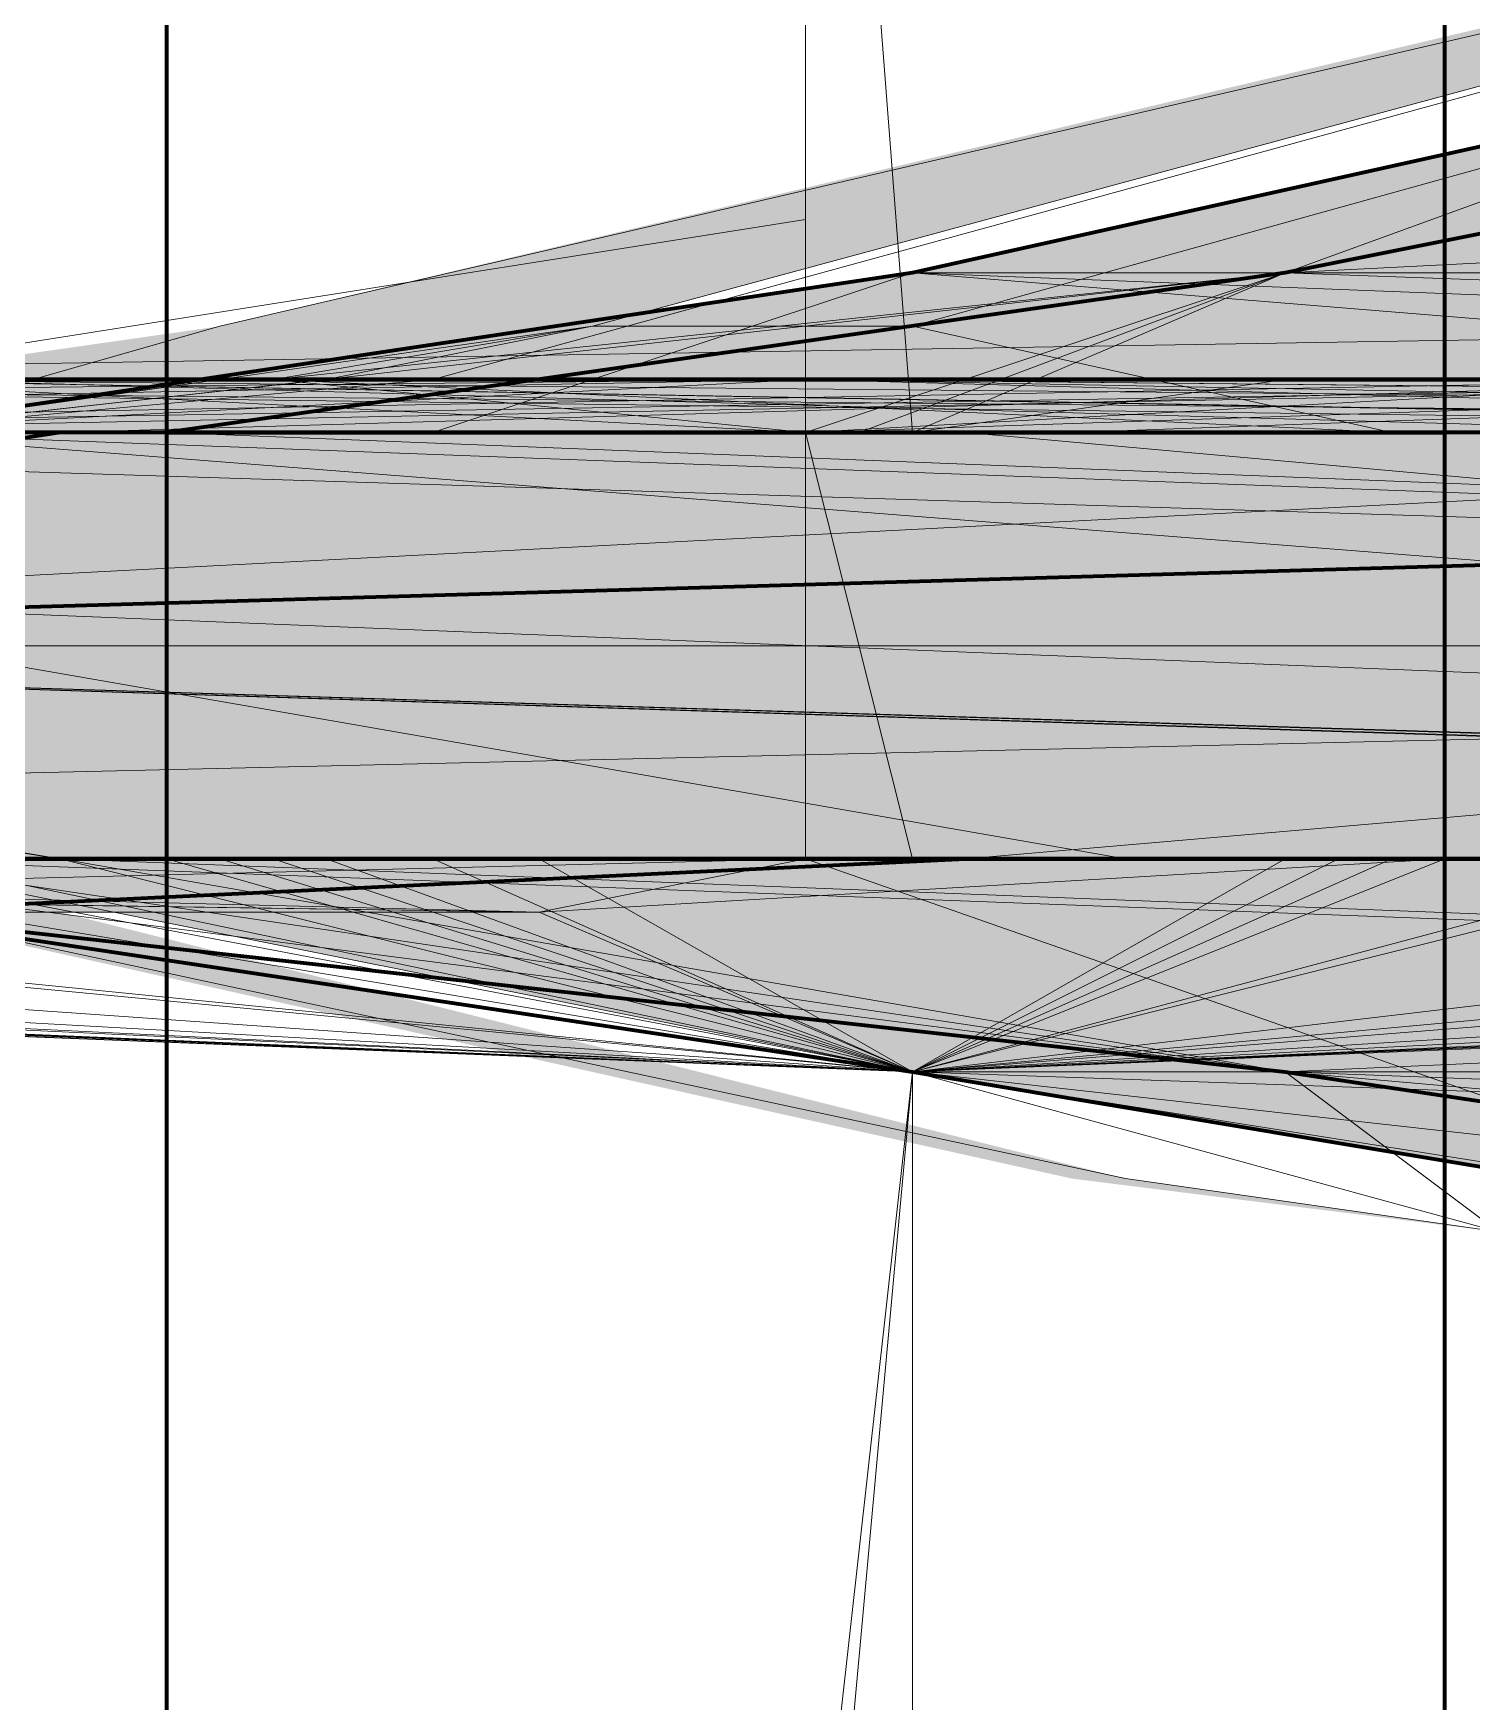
# Model space of a CAD drawing. Extents: x 0 to 1153, y 0 to 816.
# Drawn here: x 638.6142 to 638.8999, y 393.9877 to 394.3191 of the extents above; entities that cross this region are included whole.
import ezdxf

# ---------------------------------------------------------------- set-up
doc = ezdxf.new("R2010")
doc.units = 0
doc.header["$MEASUREMENT"] = 0
doc.layers.add('Hatch', color=7, linetype='Continuous')

msp = doc.modelspace()

# ---------------------------------------------------------------- hatches: boundary and pattern name
at = {"layer": 'Hatch', "linetype": 'Continuous', "lineweight": 0}
h = msp.add_hatch(color=3, dxfattribs=at)
h.paths.add_polyline_path([(638.72529, 394.26089), (639.23333, 394.39848)], flags=0)
h.paths.add_polyline_path([(639.23333, 394.39848), (638.72529, 394.26089), (638.65125, 394.26089)], flags=0)
for points in [[(639.699, 394.31381), (638.97929, 394.31381), (638.78883, 394.27148), (639.699, 394.27148)], [(639.70958, 394.31381), (639.07454, 394.31381), (638.86292, 394.27148), (639.70958, 394.27148)], [(639.699, 394.27148), (638.78883, 394.27148), (638.57717, 394.23977), (639.699, 394.23977)], [(639.70958, 394.27148), (638.86292, 394.27148), (638.6195, 394.23977), (639.70958, 394.23977)], [(638.86292, 394.27148), (638.78883, 394.27148), (638.72529, 394.26089), (638.78883, 394.26089)], [(638.72529, 394.26089), (638.65125, 394.26089), (638.57717, 394.25031), (638.65125, 394.25031)], [(638.78883, 394.26089), (638.72529, 394.26089), (638.67237, 394.25031), (638.69358, 394.25031)], [(638.96875, 394.25031), (638.56658, 394.25031), (638.39725, 394.23977), (639.14867, 394.23977)], [(638.95817, 394.25031), (638.76762, 394.25031), (638.76762, 394.23977), (639.14867, 394.23977)], [(639.78362, 394.23977), (638.34433, 394.23977), (636.92617, 394.1551), (638.83117, 394.1551)], [(639.78362, 394.23977), (637.71992, 394.23977), (638.40779, 394.1551), (639.81537, 394.1551)], [(639.70958, 394.23977), (638.6195, 394.23977), (638.34433, 394.19744), (639.70958, 394.19744)], [(639.699, 394.23977), (638.57717, 394.23977), (638.34433, 394.19744), (639.699, 394.19744)], [(639.70958, 394.19744), (638.34433, 394.19744), (638.6195, 394.1551), (639.70958, 394.1551)], [(639.699, 394.19744), (638.34433, 394.19744), (638.57717, 394.1551), (639.699, 394.1551)], [(638.72529, 394.1551), (638.00567, 394.1551), (638.01621, 394.14452), (638.71471, 394.14452)], [(638.93696, 394.1551), (638.29142, 394.1551), (638.32312, 394.14452), (638.71471, 394.14452)], [(638.53483, 394.1551), (638.82058, 394.09156), (638.90525, 394.08098), (638.83117, 394.09156)], [(638.53483, 394.1551), (638.57717, 394.1551), (638.83117, 394.09156)], [(639.699, 394.1551), (638.57717, 394.1551), (638.78883, 394.11277), (639.699, 394.11277)], [(639.70958, 394.1551), (638.6195, 394.1551), (638.86292, 394.11277), (639.70958, 394.11277)], [(639.699, 394.11277), (638.78883, 394.11277), (638.97929, 394.08098), (639.699, 394.08098)], [(639.70958, 394.11277), (638.86292, 394.11277), (639.07454, 394.08098), (639.70958, 394.08098)]]:
    msp.add_hatch(color=3, dxfattribs=at).paths.add_polyline_path(points, flags=0)
h = msp.add_hatch(color=3, dxfattribs=at)
h.paths.add_polyline_path([(639.07454, 394.31381), (638.97929, 394.31381), (638.86292, 394.27148)], flags=0)
h.paths.add_polyline_path([(638.97929, 394.31381), (638.86292, 394.27148), (638.78883, 394.27148)], flags=0)
h.paths.add_polyline_path([(638.86292, 394.27148), (638.78883, 394.27148)], flags=0)
h.paths.add_polyline_path([(638.78883, 394.27148), (638.86292, 394.27148)], flags=0)
h = msp.add_hatch(color=3, dxfattribs=at)
h.paths.add_polyline_path([(639.23333, 394.25031), (638.29142, 394.25031), (639.40267, 394.23977)], flags=0)
h.paths.add_polyline_path([(638.29142, 394.25031), (639.40267, 394.23977), (638.13267, 394.23977)], flags=0)
h.paths.add_polyline_path([(639.40267, 394.23977), (638.13267, 394.23977)], flags=0)
h.paths.add_polyline_path([(638.13267, 394.23977), (639.40267, 394.23977)], flags=0)
h = msp.add_hatch(color=3, dxfattribs=at)
h.paths.add_polyline_path([(638.76762, 394.25031), (638.56658, 394.25031), (638.76762, 394.23977)], flags=0)
h.paths.add_polyline_path([(638.56658, 394.25031), (638.76762, 394.23977), (638.36546, 394.23977)], flags=0)
h.paths.add_polyline_path([(638.76762, 394.23977), (638.18554, 394.23977)], flags=0)
h = msp.add_hatch(color=3, dxfattribs=at)
h.paths.add_polyline_path([(638.65125, 394.25031), (638.57717, 394.25031), (638.57717, 394.23977)], flags=0)
h.paths.add_polyline_path([(638.57717, 394.25031), (638.57717, 394.23977), (638.52425, 394.23977)], flags=0)
h.paths.add_polyline_path([(638.57717, 394.23977), (638.52425, 394.23977), (638.35492, 394.19744)], flags=0)
h = msp.add_hatch(color=3, dxfattribs=at)
h.paths.add_polyline_path([(638.69358, 394.25031), (638.67237, 394.25031), (638.6195, 394.23977)], flags=0)
h.paths.add_polyline_path([(638.67237, 394.25031), (638.6195, 394.23977)], flags=0)
h = msp.add_hatch(color=3, dxfattribs=at)
h.paths.add_polyline_path([(638.79942, 394.23977), (639.81537, 394.23977)], flags=0)
h.paths.add_polyline_path([(639.81537, 394.23977), (639.74133, 394.1551), (638.79942, 394.23977)], is_closed=False, flags=0)
h = msp.add_hatch(color=3, dxfattribs=at)
h.paths.add_polyline_path([(638.6195, 394.1551), (638.58771, 394.1551), (638.86292, 394.11277)], flags=0)
h.paths.add_polyline_path([(638.58771, 394.1551), (638.86292, 394.11277), (638.78883, 394.11277)], flags=0)
h.paths.add_polyline_path([(638.86292, 394.11277), (638.78883, 394.11277)], flags=0)
h.paths.add_polyline_path([(638.78883, 394.11277), (638.86292, 394.11277)], flags=0)
h = msp.add_hatch(color=3, dxfattribs=at)
h.paths.add_polyline_path([(638.86292, 394.11277), (638.78883, 394.11277), (639.07454, 394.08098)], flags=0)
h.paths.add_polyline_path([(638.78883, 394.11277), (639.07454, 394.08098), (638.97929, 394.08098)], flags=0)
h.paths.add_polyline_path([(639.07454, 394.08098), (638.97929, 394.08098)], flags=0)

# ---------------------------------------------------------------- linework, layer by layer
at = {"layer": 'Hatch', "color": 3, "linetype": 'Continuous', "lineweight": 0}
for points in [[(638.76762, 394.51489), (638.76762, 394.23977), (637.7305, 394.23977), (638.76762, 394.23977), (637.7305, 394.23977), (638.78883, 394.23977), (637.7305, 394.23977), (639.80483, 394.23977), (638.7465, 394.23977), (637.7305, 394.23977), (638.7465, 394.23977), (637.7305, 394.23977), (638.76762, 394.23977), (639.80483, 394.23977), (638.82058, 394.23977), (639.80483, 394.23977), (638.84175, 394.23977), (638.7465, 394.23977), (637.7305, 394.23977), (638.71471, 394.23977), (637.7305, 394.23977), (638.71471, 394.23977), (637.7305, 394.23977), (638.69358, 394.23977), (637.71992, 394.23977), (638.67237, 394.23977), (637.71992, 394.23977), (638.67237, 394.23977), (637.71992, 394.23977), (638.67237, 394.23977), (637.71992, 394.23977), (638.66183, 394.23977), (637.71992, 394.23977), (638.66183, 394.23977), (637.71992, 394.23977), (638.66183, 394.23977), (637.71992, 394.23977), (638.65125, 394.23977), (637.71992, 394.23977), (638.65125, 394.23977), (637.71992, 394.23977), (638.64067, 394.23977), (637.71992, 394.23977), (638.64067, 394.23977), (637.71992, 394.23977), (638.64067, 394.23977), (637.71992, 394.23977), (638.64067, 394.23977), (637.71992, 394.23977), (638.64067, 394.23977), (637.71992, 394.23977), (638.64067, 394.23977), (637.71992, 394.23977), (638.65125, 394.23977), (637.71992, 394.23977), (638.65125, 394.23977), (637.71992, 394.23977), (638.66183, 394.23977), (637.71992, 394.23977), (638.67237, 394.23977), (637.7305, 394.23977), (638.69358, 394.23977), (637.71992, 394.23977), (638.69358, 394.23977), (637.7305, 394.23977), (638.71471, 394.23977), (637.7305, 394.23977), (638.71471, 394.23977), (637.7305, 394.23977), (638.78883, 394.23977), (639.81537, 394.23977), (638.84175, 394.23977), (639.81537, 394.23977), (638.85229, 394.23977), (639.81537, 394.23977), (638.85229, 394.23977), (639.81537, 394.23977), (638.86292, 394.23977), (639.81537, 394.23977), (638.86292, 394.23977), (639.81537, 394.23977), (638.8735, 394.23977), (639.81537, 394.23977), (638.88408, 394.23977), (639.81537, 394.23977), (638.88408, 394.23977), (639.81537, 394.23977), (638.89462, 394.23977), (639.81537, 394.23977), (638.88408, 394.23977), (639.81537, 394.23977), (638.89462, 394.23977), (639.81537, 394.23977), (638.89462, 394.23977), (639.81537, 394.23977), (638.89462, 394.23977), (639.81537, 394.23977), (638.89462, 394.23977), (639.81537, 394.23977), (638.89462, 394.23977), (639.81537, 394.23977), (638.88408, 394.23977), (639.81537, 394.23977), (638.88408, 394.23977), (639.81537, 394.23977), (638.8735, 394.23977), (639.81537, 394.23977), (638.8735, 394.23977), (639.81537, 394.23977), (638.8735, 394.23977), (639.81537, 394.23977), (638.86292, 394.23977), (639.81537, 394.23977), (638.86292, 394.23977), (639.81537, 394.23977), (638.85229, 394.23977), (639.81537, 394.23977), (638.85229, 394.23977), (639.81537, 394.23977), (638.85229, 394.23977), (639.81537, 394.23977), (638.84175, 394.23977), (639.81537, 394.23977), (638.84175, 394.23977), (639.81537, 394.23977), (638.82058, 394.23977), (639.80483, 394.23977), (638.82058, 394.23977), (639.80483, 394.23977), (638.78883, 394.23977), (639.80483, 394.23977), (638.78883, 394.23977), (639.80483, 394.23977), (638.7465, 394.23977), (637.7305, 394.23977), (638.76762, 394.23977), (639.80483, 394.23977), (638.76762, 394.23977), (639.80483, 394.23977), (638.76762, 394.23977), (637.7305, 394.23977), (639.80483, 394.23977), (637.7305, 394.23977), (639.80483, 394.23977), (637.76225, 394.23977), (639.79425, 394.23977)], [(637.7305, 394.51489), (638.76762, 394.51489), (639.64604, 394.47256), (639.59317, 394.47256), (639.54025, 394.47256), (639.59317, 394.47256), (639.54025, 394.47256), (639.59317, 394.47256), (639.64604, 394.47256), (639.59317, 394.47256), (639.64604, 394.47256), (639.59317, 394.47256), (639.54025, 394.47256), (639.699, 394.51489), (639.64604, 394.47256), (639.59317, 394.47256), (639.26508, 394.35614), (639.07454, 394.31381), (638.86292, 394.27148), (638.57717, 394.23977)], [(637.82575, 394.23977), (639.6355, 394.23977), (637.93154, 394.23977), (639.50846, 394.23977), (638.06917, 394.23977), (639.34975, 394.23977), (638.18554, 394.23977), (638.76762, 394.23977), (639.70958, 394.23977), (637.82575, 394.23977), (639.70958, 394.23977), (637.79396, 394.23977), (639.70958, 394.23977), (637.79396, 394.23977), (639.73071, 394.23977), (637.76225, 394.23977), (639.77304, 394.23977), (637.76225, 394.23977), (639.77304, 394.23977), (637.7305, 394.23977), (639.79425, 394.23977), (637.7305, 394.23977), (639.79425, 394.23977), (637.7305, 394.23977), (639.79425, 394.23977), (637.7305, 394.23977), (639.73071, 394.23977), (637.82575, 394.23977), (639.6355, 394.23977), (637.93154, 394.23977), (639.47675, 394.23977), (638.06917, 394.23977), (639.34975, 394.23977), (638.21733, 394.23977), (638.76762, 394.25031), (638.56658, 394.25031), (638.76762, 394.2821), (638.76762, 394.51489)], [(637.9845, 394.1551), (639.55079, 394.1551), (639.699, 394.11277), (639.70958, 393.99631), (639.46612, 393.95398), (639.70958, 393.87994), (639.70958, 394.51489), (639.64604, 394.47256), (639.70958, 394.39848), (639.42379, 394.39848), (639.699, 394.31381), (638.97929, 394.31381), (638.78883, 394.26089), (638.72529, 394.26089), (639.23333, 394.39848), (638.69358, 394.25031), (638.57717, 394.23977)], [(638.97929, 394.31381), (638.86292, 394.27148), (638.78883, 394.26089), (638.72529, 394.26089), (638.66183, 394.25031), (639.05342, 394.25031), (638.47133, 394.25031), (639.23333, 394.25031), (638.29142, 394.25031), (639.40267, 394.23977), (638.13267, 394.23977), (639.54025, 394.23977), (637.9845, 394.23977), (639.699, 394.23977), (638.57717, 394.23977), (638.65125, 394.25031), (638.72529, 394.26089), (639.23333, 394.39848), (639.54025, 394.47256), (639.64604, 394.47256), (639.699, 394.51489)], [(639.47675, 394.51489), (638.76762, 394.51489), (638.76762, 394.23977), (638.36546, 394.23977), (638.76762, 394.23977), (638.56658, 394.23977), (638.76762, 394.23977), (638.36546, 394.23977), (638.76762, 394.23977), (638.18554, 394.23977), (638.76762, 394.23977), (638.18554, 394.23977), (638.78883, 394.23977), (638.86292, 394.25031), (639.05342, 394.25031), (638.47133, 394.25031)], [(638.76762, 394.51489), (638.78883, 394.23977), (638.84175, 394.23977), (638.76762, 394.23977), (638.86292, 394.23977), (638.76762, 394.23977), (638.86292, 394.23977), (638.77825, 394.23977), (638.88408, 394.23977), (638.77825, 394.23977), (638.88408, 394.23977), (638.77825, 394.23977), (638.88408, 394.23977), (638.77825, 394.23977), (638.89462, 394.23977), (638.77825, 394.23977), (638.89462, 394.23977), (638.77825, 394.23977), (638.89462, 394.23977), (638.77825, 394.23977), (638.89462, 394.23977), (638.77825, 394.23977), (638.89462, 394.23977), (638.78883, 394.23977), (638.88408, 394.23977), (638.78883, 394.23977), (638.88408, 394.23977), (638.78883, 394.23977), (638.88408, 394.23977), (638.78883, 394.23977), (638.8735, 394.23977), (638.78883, 394.23977), (638.8735, 394.23977), (638.78883, 394.23977), (638.8735, 394.23977), (638.78883, 394.23977), (638.86292, 394.23977), (638.78883, 394.23977), (638.86292, 394.23977), (638.78883, 394.23977), (638.84175, 394.23977), (638.78883, 394.23977), (638.84175, 394.23977), (638.78883, 394.23977), (638.84175, 394.23977), (638.76762, 394.23977), (638.76762, 394.51489), (638.76762, 394.23977), (638.66183, 394.25031), (638.47133, 394.25031), (639.05342, 394.25031)], [(638.76762, 394.51489), (638.76762, 394.25031), (638.56658, 394.23977), (638.96875, 394.23977), (638.56658, 394.23977), (638.95817, 394.23977), (638.58771, 394.23977), (638.95817, 394.23977), (638.56658, 394.23977), (638.95817, 394.23977), (638.58771, 394.25031)], [(638.76762, 394.51489), (638.76762, 394.23977), (638.76762, 394.51489)], [(639.77304, 394.23977), (638.76762, 394.23977), (639.77304, 394.23977), (638.76762, 394.23977), (639.81537, 394.23977), (638.76762, 394.23977), (639.81537, 394.23977), (638.76762, 394.23977), (639.81537, 394.23977), (638.76762, 394.23977), (639.81537, 394.23977), (638.76762, 394.23977), (639.81537, 394.23977), (638.76762, 394.23977), (639.77304, 394.23977), (638.76762, 394.23977), (639.77304, 394.23977), (638.76762, 394.23977), (639.70958, 394.23977), (638.76762, 394.23977), (639.70958, 394.23977), (638.76762, 394.23977), (639.60371, 394.23977), (638.76762, 394.23977), (639.60371, 394.23977), (638.76762, 394.23977), (639.60371, 394.23977), (638.76762, 394.23977), (639.47675, 394.23977), (638.76762, 394.23977), (639.47675, 394.23977), (638.76762, 394.23977), (639.47675, 394.23977), (638.76762, 394.23977), (639.318, 394.23977), (638.76762, 394.23977), (639.318, 394.23977), (638.76762, 394.23977), (639.318, 394.23977), (638.76762, 394.25031), (638.95817, 394.25031), (638.76762, 394.25031), (638.95817, 394.25031), (638.76762, 394.25031), (638.95817, 394.25031), (638.76762, 394.23977), (638.76762, 394.51489)], [(638.76762, 394.51489), (638.76762, 394.25031), (638.76762, 394.51489), (638.76762, 394.25031), (638.76762, 394.51489)], [(639.24387, 394.39848), (638.65125, 394.26089), (638.57717, 394.23977), (638.78883, 394.27148), (638.69358, 394.23977), (638.7465, 394.23977), (638.69358, 394.23977), (638.7465, 394.23977), (638.69358, 394.23977), (638.7465, 394.23977), (638.67237, 394.23977), (638.7465, 394.23977), (638.67237, 394.23977), (638.7465, 394.23977), (638.66183, 394.23977), (638.7465, 394.23977), (638.66183, 394.23977), (638.7465, 394.23977), (638.66183, 394.23977), (638.7465, 394.23977), (638.65125, 394.23977), (638.7465, 394.23977), (638.65125, 394.23977), (638.7465, 394.23977), (638.64067, 394.23977), (638.7465, 394.23977), (638.64067, 394.23977), (638.7465, 394.23977), (638.64067, 394.23977), (638.7465, 394.23977), (638.64067, 394.23977), (638.75704, 394.23977), (638.64067, 394.23977), (638.75704, 394.23977), (638.64067, 394.23977), (638.75704, 394.23977), (638.65125, 394.23977), (638.75704, 394.23977), (638.64067, 394.23977), (638.75704, 394.23977), (638.66183, 394.23977), (638.75704, 394.23977), (638.65125, 394.23977), (638.75704, 394.23977), (638.67237, 394.23977), (638.76762, 394.23977), (638.69358, 394.23977), (638.76762, 394.23977), (638.69358, 394.23977), (638.76762, 394.23977), (638.71471, 394.23977), (638.76762, 394.23977), (638.71471, 394.23977), (638.76762, 394.23977), (638.71471, 394.23977), (638.76762, 394.23977), (638.86292, 394.27148), (638.78883, 394.27148), (638.86292, 394.27148), (638.78883, 394.27148), (638.86292, 394.27148), (638.66183, 394.25031), (638.86292, 394.25031), (638.66183, 394.25031), (638.76762, 394.23977), (638.82058, 394.23977), (638.76762, 394.23977), (638.82058, 394.23977), (638.76762, 394.23977), (638.82058, 394.23977), (638.76762, 394.23977), (638.84175, 394.23977), (638.76762, 394.23977), (638.84175, 394.23977), (638.76762, 394.23977), (638.86292, 394.23977), (638.76762, 394.23977), (638.86292, 394.23977), (638.76762, 394.23977), (638.86292, 394.23977), (638.76762, 394.23977), (638.8735, 394.23977), (638.76762, 394.23977), (638.8735, 394.23977), (638.76762, 394.23977), (638.88408, 394.23977), (638.76762, 394.23977), (638.88408, 394.23977), (638.76762, 394.23977), (638.88408, 394.23977), (638.76762, 394.23977), (638.89462, 394.23977), (638.76762, 394.23977), (638.89462, 394.23977), (638.76762, 394.23977), (638.89462, 394.23977), (638.76762, 394.23977), (638.89462, 394.23977), (638.76762, 394.23977), (638.89462, 394.23977), (638.76762, 394.23977), (638.89462, 394.23977), (638.76762, 394.23977), (638.88408, 394.23977), (638.76762, 394.23977), (638.88408, 394.23977), (638.76762, 394.23977), (638.8735, 394.23977), (638.76762, 394.23977), (638.86292, 394.23977), (638.76762, 394.23977), (638.86292, 394.23977), (638.76762, 394.23977), (638.84175, 394.23977), (638.76762, 394.23977), (638.82058, 394.23977), (638.76762, 394.23977), (638.82058, 394.23977), (638.76762, 394.23977), (638.76762, 394.1551), (638.57717, 394.1551), (638.76762, 394.1551), (638.97929, 394.08098)], [(639.60371, 394.23977), (638.78883, 394.27148), (638.97929, 394.31381), (639.15921, 394.35614), (639.318, 394.39848)], [(639.80483, 394.23977), (637.71992, 394.23977), (639.79425, 394.23977), (638.95817, 394.23977), (638.77825, 394.23977), (638.86292, 394.27148), (639.699, 394.31381), (639.15921, 394.35614), (639.07454, 394.31381), (638.97929, 394.31381), (639.65667, 394.23977), (637.86808, 394.23977), (639.78362, 394.23977), (637.71992, 394.23977), (639.79425, 394.23977), (637.7305, 394.23977), (639.79425, 394.23977), (637.7305, 394.23977), (639.80483, 394.23977), (637.78342, 394.23977), (639.79425, 394.23977)], [(639.318, 394.23977), (638.78883, 394.23977), (638.86292, 394.27148), (639.699, 394.31381), (639.15921, 394.35614), (639.699, 394.35614), (639.15921, 394.35614), (639.07454, 394.31381), (639.74133, 394.23977), (637.78342, 394.23977), (639.79425, 394.23977)], [(639.54025, 394.23977), (638.02683, 394.23977), (638.76762, 394.23977), (638.02683, 394.23977), (638.76762, 394.23977), (638.02683, 394.23977), (638.78883, 394.23977), (638.86292, 394.27148), (639.07454, 394.31381), (639.26508, 394.35614)], [(638.97929, 394.31381), (638.86292, 394.27148), (638.78883, 394.27148), (639.699, 394.27148), (638.78883, 394.27148), (639.699, 394.19744), (638.36546, 394.19744), (638.6195, 394.1551), (639.70958, 394.11277), (638.6195, 394.1551), (639.70958, 394.11277), (638.86292, 394.11277), (638.78883, 394.11277), (638.76762, 393.87994), (638.78883, 394.11277), (638.71471, 394.1551), (638.78883, 394.11277), (638.71471, 394.1551), (638.78883, 394.11277), (638.69358, 394.1551), (638.78883, 394.11277), (638.69358, 394.1551), (638.78883, 394.11277), (638.69358, 394.1551), (638.78883, 394.11277), (638.67237, 394.1551), (638.78883, 394.11277), (638.67237, 394.1551), (638.78883, 394.11277), (638.66183, 394.1551), (638.78883, 394.11277), (638.66183, 394.1551), (638.78883, 394.11277), (638.66183, 394.1551), (638.78883, 394.11277), (638.65125, 394.1551), (638.78883, 394.11277), (638.65125, 394.1551), (638.78883, 394.11277), (638.64067, 394.1551), (638.78883, 394.11277), (638.64067, 394.1551), (638.78883, 394.11277), (638.64067, 394.1551), (638.78883, 394.11277), (638.64067, 394.1551), (638.78883, 394.11277), (638.64067, 394.1551), (638.78883, 394.11277), (638.65125, 394.1551), (638.78883, 394.11277), (638.64067, 394.1551), (638.78883, 394.11277), (638.64067, 394.1551), (638.78883, 394.11277), (638.66183, 394.1551), (638.78883, 394.11277), (638.65125, 394.1551), (638.78883, 394.11277), (638.67237, 394.1551), (638.78883, 394.11277), (638.69358, 394.1551), (638.78883, 394.11277), (638.69358, 394.1551), (638.78883, 394.11277), (638.71471, 394.1551), (638.78883, 394.11277), (638.71471, 394.1551), (638.78883, 394.11277), (638.78883, 393.87994)], [(639.47675, 394.23977), (638.76762, 394.23977), (639.60371, 394.23977), (638.76762, 394.23977), (639.70958, 394.27148), (639.07454, 394.31381), (639.70958, 394.31381)], [(639.70958, 394.27148), (637.78342, 394.23977), (639.79425, 394.23977), (639.14867, 394.23977), (638.95817, 394.23977), (638.76762, 394.23977), (639.14867, 394.23977), (638.76762, 394.23977), (639.14867, 394.23977), (639.318, 394.23977), (638.76762, 394.23977), (639.318, 394.23977)], [(639.05342, 394.1551), (638.47133, 394.1551), (639.23333, 394.1551), (638.29142, 394.1551), (639.40267, 394.1551), (638.13267, 394.1551), (639.54025, 394.1551), (638.02683, 394.1551), (638.78883, 394.11277), (638.02683, 394.1551), (638.78883, 394.11277), (638.02683, 394.1551), (638.78883, 394.11277), (639.70958, 394.19744), (638.64067, 394.23977), (638.7465, 394.23977), (638.64067, 394.23977), (638.75704, 394.23977), (638.67237, 394.23977), (638.76762, 394.23977), (638.71471, 394.23977), (638.76762, 394.23977), (638.6195, 394.23977), (639.699, 394.27148), (638.82058, 394.23977), (638.76762, 394.23977), (638.82058, 394.23977), (638.76762, 394.23977), (638.84175, 394.23977), (638.76762, 394.23977), (638.86292, 394.23977), (638.76762, 394.23977), (638.8735, 394.23977), (638.77825, 394.23977), (638.86292, 394.27148), (639.74133, 394.23977)], [(639.79425, 394.23977), (639.14867, 394.23977), (638.77825, 394.23977), (638.86292, 394.27148), (639.74133, 394.23977)], [(638.57717, 394.23977), (638.67237, 394.25031), (638.72529, 394.26089), (638.67237, 394.25031), (638.72529, 394.26089), (638.78883, 394.26089), (638.88408, 394.23977), (638.66183, 394.25031), (639.05342, 394.25031), (638.47133, 394.25031), (639.23333, 394.25031), (638.29142, 394.25031), (639.40267, 394.23977), (638.13267, 394.23977), (639.54025, 394.23977), (637.99508, 394.23977), (639.55079, 394.23977), (637.99508, 394.23977), (639.55079, 394.23977), (637.9845, 394.23977), (639.6355, 394.23977), (637.87862, 394.23977), (639.6355, 394.23977), (637.86808, 394.23977), (639.6355, 394.23977)], [(638.57717, 394.23977), (638.67237, 394.25031), (638.72529, 394.26089), (638.67237, 394.25031), (638.57717, 394.25031)], [(639.74133, 394.1551), (638.79942, 394.23977), (637.7305, 394.23977), (639.79425, 394.23977), (637.79396, 394.23977), (639.70958, 394.23977), (637.88925, 394.23977), (639.60371, 394.23977), (638.02683, 394.23977), (639.47675, 394.23977), (638.18554, 394.23977), (639.318, 394.23977), (638.36546, 394.23977), (639.14867, 394.23977), (638.56658, 394.25031), (638.95817, 394.25031), (638.58771, 394.25031), (638.96875, 394.25031), (638.56658, 394.25031), (638.96875, 394.25031), (638.76762, 394.25031), (637.7305, 394.23977), (639.79425, 394.23977), (637.79396, 394.23977), (639.70958, 394.23977), (637.88925, 394.23977), (639.60371, 394.23977), (637.93154, 394.23977), (639.6355, 394.23977), (637.88925, 394.23977), (638.76762, 394.23977), (639.80483, 394.23977), (637.7305, 394.23977), (638.71471, 394.23977), (637.7305, 394.23977), (638.71471, 394.23977), (637.7305, 394.23977), (638.67237, 394.23977), (637.71992, 394.23977), (638.67237, 394.23977), (637.71992, 394.23977), (638.66183, 394.23977), (637.71992, 394.23977), (638.65125, 394.23977), (637.71992, 394.23977), (638.69358, 394.23977), (638.76762, 394.23977), (639.80483, 394.23977), (638.82058, 394.23977), (639.81537, 394.23977), (638.89462, 394.23977), (639.81537, 394.23977), (638.88408, 394.23977), (639.81537, 394.23977), (638.8735, 394.23977), (639.81537, 394.23977), (638.86292, 394.23977), (639.81537, 394.23977), (638.84175, 394.23977), (639.80483, 394.23977), (638.82058, 394.23977), (638.88408, 394.23977), (638.78883, 394.23977), (639.80483, 394.23977), (637.7305, 394.23977), (639.80483, 394.23977), (638.76762, 394.23977), (638.56658, 394.25031), (638.76762, 394.23977), (638.56658, 394.25031), (639.699, 394.23977), (637.82575, 394.23977), (639.73071, 394.23977), (637.79396, 394.23977), (638.76762, 394.23977), (638.36546, 394.23977), (639.14867, 394.23977), (638.39725, 394.23977), (639.15921, 394.23977), (638.36546, 394.23977), (639.70958, 394.19744)], [(639.65667, 394.23977), (637.86808, 394.23977), (639.77304, 394.23977), (638.76762, 394.23977), (639.14867, 394.23977), (638.76762, 394.25031), (639.14867, 394.23977), (638.76762, 394.23977), (637.7305, 394.23977), (638.76762, 394.23977), (639.50846, 394.23977), (638.02683, 394.23977), (639.50846, 394.23977), (638.06917, 394.23977), (639.47675, 394.23977), (638.02683, 394.23977), (638.76762, 394.23977), (639.34975, 394.23977), (638.18554, 394.23977), (639.34975, 394.23977), (638.21733, 394.23977), (639.318, 394.23977), (638.18554, 394.23977), (638.76762, 394.23977), (639.70958, 394.23977), (638.57717, 394.23977), (639.65667, 394.1551), (637.88925, 394.1551), (638.78883, 394.11277), (637.88925, 394.1551), (638.78883, 394.11277), (637.88925, 394.1551), (638.78883, 394.11277), (637.79396, 394.1551), (638.78883, 394.11277), (637.79396, 394.1551), (638.78883, 394.11277), (637.7305, 394.1551), (638.78883, 394.11277), (637.7305, 394.1551), (638.78883, 394.11277), (637.71992, 394.1551), (638.78883, 394.11277), (637.7305, 394.1551), (638.78883, 394.11277), (637.71992, 394.1551), (638.78883, 394.11277), (637.71992, 394.1551), (638.78883, 394.11277), (637.71992, 394.1551), (638.78883, 394.11277), (637.79396, 394.1551), (638.78883, 394.11277), (637.79396, 394.1551)], [(637.7305, 394.23977), (639.77304, 394.23977), (639.70958, 394.23977), (639.60371, 394.23977), (637.93154, 394.23977), (638.06917, 394.23977), (639.47675, 394.23977), (639.318, 394.23977), (638.21733, 394.23977), (639.15921, 394.23977), (638.39725, 394.23977), (638.95817, 394.25031), (638.56658, 394.25031), (638.36546, 394.23977), (638.21733, 394.23977), (639.14867, 394.23977), (639.318, 394.23977), (638.18554, 394.23977), (638.06917, 394.23977), (639.50846, 394.23977), (639.60371, 394.23977), (637.88925, 394.23977)], [(637.82575, 394.23977), (639.73071, 394.23977), (637.76225, 394.23977), (639.80483, 394.23977), (638.76762, 394.25031), (638.58771, 394.25031), (638.96875, 394.25031), (639.15921, 394.23977), (638.34433, 394.25031)], [(639.23333, 394.25031), (638.29142, 394.25031)], [(638.29142, 394.25031), (639.23333, 394.25031), (639.40267, 394.23977)], [(638.302, 394.25031), (639.23333, 394.25031), (638.29142, 394.25031), (639.23333, 394.25031), (638.34433, 394.25031)], [(638.39725, 394.23977), (638.95817, 394.25031), (639.14867, 394.23977), (638.39725, 394.23977), (639.14867, 394.23977), (638.36546, 394.23977), (639.14867, 394.23977), (638.36546, 394.23977), (639.15921, 394.23977), (638.34433, 394.19744)], [(638.34433, 394.23977), (639.78362, 394.23977), (638.34433, 394.23977), (639.15921, 394.23977), (638.56658, 394.25031), (638.95817, 394.25031), (638.76762, 394.25031), (639.81537, 394.23977)], [(638.48192, 394.25031), (639.05342, 394.25031), (638.43958, 394.23977)], [(638.48192, 394.25031), (639.05342, 394.25031), (638.52425, 394.23977)], [(639.65667, 394.23977), (637.88925, 394.23977), (638.76762, 394.23977), (637.88925, 394.23977), (638.76762, 394.23977), (637.88925, 394.23977), (638.76762, 394.23977), (637.79396, 394.23977), (638.76762, 394.23977), (637.79396, 394.23977), (638.76762, 394.23977), (639.80483, 394.23977), (637.7305, 394.23977), (638.76762, 394.23977), (637.7305, 394.23977), (638.76762, 394.23977), (637.7305, 394.23977), (638.76762, 394.23977), (637.7305, 394.23977), (638.76762, 394.23977), (637.7305, 394.23977), (638.76762, 394.23977), (637.71992, 394.23977), (638.76762, 394.23977), (637.79396, 394.23977), (638.76762, 394.23977), (637.79396, 394.23977), (638.76762, 394.23977), (637.7305, 394.23977), (638.76762, 394.23977), (637.88925, 394.23977), (638.76762, 394.23977), (637.7305, 394.23977), (638.76762, 394.23977), (638.02683, 394.23977), (638.76762, 394.23977), (638.18554, 394.23977)], [(639.80483, 394.1551), (637.7305, 394.1551), (639.80483, 394.1551), (637.7305, 394.1551), (639.80483, 394.1551), (637.7305, 394.1551), (639.80483, 394.1551), (637.7305, 394.1551), (639.80483, 394.1551), (638.76762, 394.1551), (639.80483, 394.1551), (638.76762, 394.1551), (639.80483, 394.1551), (638.76762, 394.1551), (637.7305, 394.1551), (638.7465, 394.1551), (637.7305, 394.1551), (638.7465, 394.1551), (639.80483, 394.1551), (638.78883, 394.1551), (639.80483, 394.1551), (638.78883, 394.1551), (639.80483, 394.1551), (638.82058, 394.1551), (639.80483, 394.1551), (638.82058, 394.1551), (639.80483, 394.1551), (638.84175, 394.1551), (639.80483, 394.1551), (638.84175, 394.1551), (639.80483, 394.1551), (638.84175, 394.1551), (639.80483, 394.1551), (638.86292, 394.1551), (639.80483, 394.1551), (638.86292, 394.1551), (639.80483, 394.1551), (638.8735, 394.1551), (639.80483, 394.1551), (638.8735, 394.1551), (639.80483, 394.1551), (638.8735, 394.1551), (639.80483, 394.1551), (638.88408, 394.1551), (639.80483, 394.1551), (638.88408, 394.1551), (639.80483, 394.1551), (638.89462, 394.1551), (639.81537, 394.1551), (638.89462, 394.1551), (639.81537, 394.1551), (638.89462, 394.1551), (639.81537, 394.1551), (638.89462, 394.1551), (639.81537, 394.1551), (638.89462, 394.1551), (639.81537, 394.1551), (638.89462, 394.1551), (639.81537, 394.1551), (638.88408, 394.1551), (639.81537, 394.1551), (638.89462, 394.1551), (639.81537, 394.1551), (638.88408, 394.1551), (639.81537, 394.1551), (638.86292, 394.1551), (639.80483, 394.1551), (638.8735, 394.1551), (639.80483, 394.1551), (638.86292, 394.1551), (639.80483, 394.1551), (638.82058, 394.1551), (639.80483, 394.1551), (638.84175, 394.1551), (639.80483, 394.1551), (638.78883, 394.1551), (638.71471, 394.1551), (637.7305, 394.1551), (638.71471, 394.1551), (637.7305, 394.1551), (638.69358, 394.1551), (637.7305, 394.1551), (638.69358, 394.1551), (637.7305, 394.1551), (638.69358, 394.1551), (637.71992, 394.1551), (638.66183, 394.1551), (637.71992, 394.1551), (638.66183, 394.1551), (637.71992, 394.1551), (638.65125, 394.1551), (637.71992, 394.1551), (638.64067, 394.1551), (637.71992, 394.1551), (638.64067, 394.1551), (637.71992, 394.1551), (638.64067, 394.1551), (637.71992, 394.1551), (638.64067, 394.1551), (637.71992, 394.1551), (638.64067, 394.1551), (637.71992, 394.1551), (638.64067, 394.1551), (637.71992, 394.1551), (638.64067, 394.1551), (637.71992, 394.1551), (638.64067, 394.1551), (637.71992, 394.1551), (638.65125, 394.1551), (637.71992, 394.1551), (638.65125, 394.1551), (637.7305, 394.1551), (638.66183, 394.1551), (637.7305, 394.1551), (638.67237, 394.1551), (637.74108, 394.1551), (638.67237, 394.1551), (637.75162, 394.1551), (638.69358, 394.1551), (637.75162, 394.1551), (638.71471, 394.1551), (637.76225, 394.1551), (638.71471, 394.1551), (637.76225, 394.1551), (638.71471, 394.1551), (637.76225, 394.1551), (638.7465, 394.1551), (638.82058, 394.1551), (639.80483, 394.1551), (638.76762, 394.1551), (638.71471, 394.1551), (637.76225, 394.1551), (638.76762, 394.1551), (639.80483, 394.1551), (638.78883, 394.1551), (637.77283, 394.1551), (638.76762, 394.1551), (637.77283, 394.1551), (638.76762, 394.1551), (638.76762, 394.23977), (638.76762, 394.1551), (638.82058, 394.1551), (639.81537, 394.1551), (637.77283, 394.1551), (639.80483, 394.1551), (637.77283, 394.1551), (639.79425, 394.1551), (637.77283, 394.1551), (639.79425, 394.1551), (637.80458, 394.1551), (639.79425, 394.1551)], [(639.78362, 394.23977), (637.7305, 394.23977), (639.79425, 394.23977), (637.71992, 394.23977), (639.79425, 394.23977), (637.7305, 394.23977), (639.79425, 394.23977), (637.71992, 394.23977), (639.78362, 394.23977)], [(638.18554, 394.23977), (639.50846, 394.23977), (639.79425, 394.23977), (639.50846, 394.23977), (639.33912, 394.23977), (639.77304, 394.23977), (637.71992, 394.23977)], [(639.33912, 394.23977), (639.81537, 394.23977), (639.81537, 394.1551), (637.71992, 394.23977), (639.81537, 394.1551), (639.60371, 394.1551), (639.74133, 394.1551), (639.81537, 394.23977), (639.14867, 394.23977)], [(637.7305, 394.23977), (639.80483, 394.23977), (639.75192, 394.23977), (637.78342, 394.23977), (639.75192, 394.23977), (637.81517, 394.23977)], [(638.48192, 394.23977), (638.71471, 394.23977), (637.7305, 394.23977), (639.77304, 394.23977), (638.34433, 394.23977)], [(637.77283, 394.23977), (639.73071, 394.23977), (639.81537, 394.23977), (638.34433, 394.23977)], [(637.78342, 394.23977), (639.79425, 394.23977), (638.95817, 394.23977), (638.76762, 394.23977), (638.95817, 394.23977), (638.76762, 394.23977), (638.6195, 394.23977), (638.34433, 394.19744)], [(639.73071, 394.23977), (637.82575, 394.23977)], [(639.6355, 394.23977), (637.86808, 394.23977), (639.6355, 394.23977)], [(639.70958, 394.19744), (638.57717, 394.23977), (639.65667, 394.1551), (637.86808, 394.1551), (639.77304, 394.1551)], [(638.06917, 394.23977), (639.47675, 394.23977), (638.06917, 394.23977), (639.47675, 394.23977), (638.02683, 394.23977), (639.50846, 394.23977), (638.02683, 394.23977), (638.76762, 394.23977), (637.88925, 394.23977), (638.76762, 394.23977), (638.21733, 394.23977), (639.318, 394.23977), (638.21733, 394.23977), (639.318, 394.23977), (638.18554, 394.23977), (639.34975, 394.23977), (638.18554, 394.23977), (638.76762, 394.23977), (638.36546, 394.23977), (638.76762, 394.23977), (638.36546, 394.23977), (638.76762, 394.23977), (637.93154, 394.23977), (639.60371, 394.23977), (637.93154, 394.23977), (639.60371, 394.23977), (637.88925, 394.23977), (639.6355, 394.23977), (637.88925, 394.23977)], [(639.78362, 394.23977), (638.79942, 394.1551), (637.92096, 394.1551), (638.69358, 394.1551), (638.7465, 394.1551), (638.69358, 394.1551), (638.7465, 394.1551), (638.69358, 394.1551), (638.7465, 394.1551), (638.67237, 394.1551), (638.7465, 394.1551), (638.67237, 394.1551), (638.7465, 394.1551), (638.67237, 394.1551), (638.7465, 394.1551), (638.66183, 394.1551), (638.7465, 394.1551), (638.66183, 394.1551), (638.7465, 394.1551), (638.65125, 394.1551), (638.7465, 394.1551), (638.65125, 394.1551), (638.7465, 394.1551), (638.65125, 394.1551), (638.7465, 394.1551), (638.64067, 394.1551), (638.7465, 394.1551), (638.64067, 394.1551), (638.7465, 394.1551), (638.64067, 394.1551), (638.7465, 394.1551), (638.64067, 394.1551), (638.75704, 394.1551), (638.64067, 394.1551), (638.75704, 394.1551), (638.65125, 394.1551), (638.75704, 394.1551), (638.65125, 394.1551), (638.75704, 394.1551), (638.66183, 394.1551), (638.75704, 394.1551), (638.66183, 394.1551), (638.75704, 394.1551), (638.67237, 394.1551), (638.76762, 394.1551), (638.67237, 394.1551), (638.76762, 394.1551), (638.69358, 394.1551), (638.76762, 394.1551), (638.69358, 394.1551), (638.76762, 394.1551), (638.71471, 394.1551), (638.76762, 394.1551), (638.71471, 394.1551), (638.76762, 394.1551), (638.71471, 394.1551), (638.76762, 394.1551), (639.50846, 394.1551)], [(637.99508, 394.23977), (639.55079, 394.23977), (639.66725, 394.23977), (639.78362, 394.23977), (638.43958, 394.23977)], [(639.50846, 394.23977), (639.78362, 394.23977), (638.52425, 394.23977), (638.35492, 394.19744), (638.00567, 394.1551), (638.40779, 394.1551), (638.29142, 394.1551), (638.23846, 394.14452)], [(639.6355, 394.23977), (638.02683, 394.23977)], [(638.13267, 394.23977), (639.40267, 394.23977), (638.13267, 394.23977), (639.40267, 394.23977), (638.175, 394.23977)], [(638.34433, 394.23977), (639.78362, 394.23977), (638.71471, 394.23977), (638.93696, 394.23977)], [(639.81537, 394.23977), (638.34433, 394.23977), (638.83117, 394.1551), (638.34433, 394.23977)], [(638.36546, 394.23977), (639.33912, 394.23977), (639.14867, 394.23977), (639.79425, 394.23977)], [(639.81537, 394.23977), (638.76762, 394.23977), (638.76762, 394.1551), (638.76762, 394.23977), (638.78883, 394.1551), (638.84175, 394.1551), (638.76762, 394.1551), (638.86292, 394.1551), (638.76762, 394.1551), (638.86292, 394.1551), (638.77825, 394.1551), (638.88408, 394.1551), (638.77825, 394.1551), (638.88408, 394.1551), (638.77825, 394.1551), (638.88408, 394.1551), (638.77825, 394.1551), (638.89462, 394.1551), (638.77825, 394.1551), (638.89462, 394.1551), (638.77825, 394.1551), (638.89462, 394.1551), (638.77825, 394.1551), (638.89462, 394.1551), (638.77825, 394.1551), (638.88408, 394.1551), (638.76762, 394.1551), (638.66183, 394.1551), (638.47133, 394.1551)], [(639.74133, 394.23977), (638.71471, 394.23977), (638.76762, 394.23977), (638.71471, 394.23977), (638.76762, 394.23977), (638.67237, 394.23977), (638.76762, 394.23977), (638.69358, 394.23977), (638.76762, 394.23977), (638.69358, 394.23977), (638.76762, 394.23977), (638.67237, 394.23977), (638.76762, 394.23977), (638.65125, 394.23977), (638.76762, 394.23977), (638.66183, 394.23977), (638.76762, 394.23977), (638.66183, 394.23977), (638.76762, 394.23977), (638.64067, 394.23977), (638.76762, 394.23977), (638.65125, 394.23977), (638.76762, 394.23977), (638.64067, 394.23977), (638.76762, 394.23977), (638.64067, 394.23977), (638.76762, 394.23977), (638.64067, 394.23977), (638.76762, 394.23977), (638.64067, 394.23977), (638.76762, 394.23977), (638.64067, 394.23977), (638.76762, 394.23977), (638.65125, 394.23977), (638.76762, 394.23977), (638.65125, 394.23977), (638.76762, 394.23977), (638.65125, 394.23977), (638.76762, 394.23977), (638.66183, 394.23977), (638.76762, 394.23977), (638.66183, 394.23977), (638.76762, 394.23977), (638.67237, 394.23977), (638.76762, 394.23977), (638.67237, 394.23977), (638.76762, 394.23977), (638.67237, 394.23977), (638.76762, 394.23977), (638.69358, 394.23977), (638.76762, 394.23977), (638.69358, 394.23977), (638.76762, 394.23977), (638.71471, 394.23977), (638.76762, 394.23977), (638.71471, 394.23977), (638.76762, 394.23977), (638.71471, 394.23977), (639.79425, 394.23977)], [(638.64067, 394.23977), (638.76762, 394.23977), (638.64067, 394.23977), (638.76762, 394.23977), (638.71471, 394.23977), (638.76762, 394.23977), (638.71471, 394.23977), (638.76762, 394.23977)], [(638.71471, 394.23977), (639.78362, 394.23977), (638.71471, 394.23977)], [(639.47675, 394.23977), (638.76762, 394.23977), (639.47675, 394.23977)], [(639.60371, 394.23977), (638.76762, 394.23977), (639.70958, 394.23977), (638.76762, 394.23977), (639.70958, 394.23977)], [(637.77283, 394.1551), (639.75192, 394.1551), (637.86808, 394.1551), (639.66725, 394.1551), (638.34433, 394.19744), (639.699, 394.1551), (638.57717, 394.1551), (638.86292, 394.11277), (639.70958, 394.08098)], [(637.87862, 394.1551), (639.699, 394.19744)], [(639.318, 394.1551), (638.78883, 394.11277), (638.6195, 394.1551), (639.70958, 394.1551), (638.34433, 394.19744), (639.70958, 394.19744), (638.34433, 394.19744), (639.65667, 394.1551), (637.9845, 394.1551), (639.55079, 394.1551), (637.99508, 394.1551), (639.55079, 394.1551), (637.99508, 394.1551), (639.54025, 394.1551), (638.13267, 394.1551), (639.40267, 394.1551)], [(638.34433, 394.19744), (638.6195, 394.1551), (638.86292, 394.11277), (639.07454, 394.08098), (639.26508, 394.03864)], [(637.08487, 394.1551), (638.82058, 394.1551), (636.92617, 394.1551)], [(639.74133, 394.1551), (638.76762, 394.1551), (637.08487, 394.1551), (638.82058, 394.1551), (636.92617, 394.1551), (638.83117, 394.1551), (636.92617, 394.1551), (638.82058, 394.1551), (636.98967, 394.1551), (638.82058, 394.1551), (636.98967, 394.1551), (638.82058, 394.1551), (637.08487, 394.1551), (638.80996, 394.1551), (637.21192, 394.1551), (638.80996, 394.1551), (637.21192, 394.1551), (638.80996, 394.1551), (637.37067, 394.1551), (638.80996, 394.1551), (637.37067, 394.1551), (638.80996, 394.1551), (637.56117, 394.1551)], [(638.18554, 394.1551), (638.76762, 394.1551), (638.93696, 394.1551), (639.14867, 394.1551), (638.93696, 394.1551), (638.83117, 394.1551), (636.92617, 394.1551)], [(638.40779, 394.1551), (638.66183, 394.1551), (638.40779, 394.1551), (638.66183, 394.1551), (638.82058, 394.1551), (636.98967, 394.1551)], [(639.50846, 394.1551), (638.09033, 394.1551), (639.50846, 394.1551), (638.09033, 394.1551), (639.33912, 394.1551), (638.175, 394.1551), (639.14867, 394.1551), (638.23846, 394.1551), (638.89462, 394.1551), (638.78883, 394.1551), (638.88408, 394.1551), (638.78883, 394.1551), (638.88408, 394.1551), (638.78883, 394.1551), (638.8735, 394.1551), (638.78883, 394.1551), (638.8735, 394.1551), (638.78883, 394.1551), (638.8735, 394.1551), (638.78883, 394.1551), (638.86292, 394.1551), (638.78883, 394.1551), (638.86292, 394.1551), (638.78883, 394.1551), (638.84175, 394.1551), (638.78883, 394.1551), (638.84175, 394.1551), (638.78883, 394.1551), (638.84175, 394.1551), (638.78883, 394.1551), (637.21192, 394.1551)], [(638.32312, 394.14452), (638.71471, 394.14452), (638.32312, 394.14452), (638.71471, 394.14452), (638.89462, 394.1551), (638.78883, 394.1551), (637.37067, 394.1551)], [(637.56117, 394.1551), (638.80996, 394.1551), (637.56117, 394.1551), (638.79942, 394.1551), (637.56117, 394.1551)], [(637.71992, 394.1551), (638.78883, 394.11277), (637.88925, 394.1551), (638.78883, 394.11277), (637.79396, 394.1551), (638.78883, 394.11277), (637.88925, 394.1551)], [(637.76225, 394.1551), (638.71471, 394.1551), (637.75162, 394.1551), (638.67237, 394.1551), (637.74108, 394.1551), (638.66183, 394.1551), (637.7305, 394.1551), (638.65125, 394.1551), (637.71992, 394.1551), (638.64067, 394.1551), (637.71992, 394.1551), (638.64067, 394.1551), (637.71992, 394.1551), (638.65125, 394.1551), (637.71992, 394.1551), (638.66183, 394.1551), (637.71992, 394.1551), (638.67237, 394.1551), (637.7305, 394.1551), (638.69358, 394.1551), (637.7305, 394.1551), (638.71471, 394.1551), (637.7305, 394.1551), (638.78883, 394.1551), (639.80483, 394.1551), (638.82058, 394.1551), (639.80483, 394.1551), (638.84175, 394.1551), (639.80483, 394.1551), (638.86292, 394.1551), (639.80483, 394.1551), (638.8735, 394.1551), (639.80483, 394.1551), (638.88408, 394.1551), (639.81537, 394.1551), (638.89462, 394.1551), (639.81537, 394.1551), (638.40779, 394.1551)], [(639.699, 393.99631), (639.07454, 394.08098), (639.70958, 394.03864), (638.86292, 394.11277), (639.80483, 394.1551), (637.7305, 394.1551)], [(638.00567, 394.1551), (638.72529, 394.1551), (637.92096, 394.1551), (638.78883, 394.11277), (637.92096, 394.1551), (638.78883, 394.11277), (637.92096, 394.1551), (638.78883, 394.11277), (637.92096, 394.1551), (638.78883, 394.11277), (637.77283, 394.1551), (638.78883, 394.11277), (637.7305, 394.1551)], [(638.47133, 394.1551), (639.05342, 394.1551), (638.66183, 394.1551), (638.89462, 394.1551), (639.80483, 394.1551), (637.78342, 394.1551), (639.80483, 394.1551), (637.7305, 394.1551), (638.78883, 394.11277), (639.699, 394.08098), (638.78883, 394.11277), (639.699, 394.08098), (638.97929, 394.08098), (639.26508, 394.03864), (639.15921, 394.03864), (639.46612, 393.95398)], [(638.56658, 394.1551), (638.76762, 394.1551), (637.86808, 394.1551), (638.43958, 394.1551), (637.9845, 394.1551), (638.43958, 394.1551), (637.9845, 394.1551), (638.71471, 394.14452), (638.00567, 394.1551), (638.71471, 394.14452), (638.76762, 394.1551), (638.34433, 394.14452), (638.43958, 394.1551), (637.7305, 394.1551), (638.76762, 394.1551), (638.34433, 394.14452), (638.43958, 394.1551), (638.34433, 394.14452)], [(638.57717, 394.1551), (638.86292, 394.11277), (639.07454, 394.08098), (639.26508, 394.03864), (639.42379, 393.99631), (639.59317, 393.92223), (639.70958, 393.92223), (639.55079, 393.95398), (639.64604, 393.92223), (639.73071, 393.87994), (637.76225, 393.87994), (639.80483, 393.87994), (638.76762, 393.87994), (638.58771, 393.87994), (638.96875, 393.87994), (639.14867, 393.87994), (638.36546, 393.87994)], [(637.80458, 394.1551), (639.74133, 394.1551), (637.77283, 394.1551)], [(638.34433, 394.1551), (638.78883, 394.11277), (637.77283, 394.1551)], [(637.77283, 394.1551), (638.78883, 394.11277), (638.94758, 394.1551), (638.85229, 394.1551), (638.94758, 394.1551), (638.78883, 394.11277), (637.78342, 394.1551)], [(637.78342, 394.1551), (639.74133, 394.1551), (639.66725, 394.1551), (637.86808, 394.1551)], [(637.78342, 394.1551), (639.75192, 394.1551), (637.78342, 394.1551), (639.75192, 394.1551), (637.78342, 394.1551), (639.75192, 394.1551)], [(639.60371, 394.1551), (638.76762, 394.1551), (639.70958, 394.1551), (638.76762, 394.1551), (639.81537, 394.1551), (638.76762, 394.1551), (637.79396, 394.1551)], [(637.82575, 393.87994), (639.73071, 393.87994), (639.80483, 393.87994), (638.76762, 393.92223), (638.78883, 394.11277), (638.36546, 394.1551), (638.78883, 394.11277), (638.36546, 394.1551), (638.78883, 394.11277), (639.74133, 394.1551), (637.81517, 394.1551)], [(637.86808, 394.1551), (639.66725, 394.1551), (637.87862, 394.1551), (639.65667, 394.1551), (638.00567, 394.1551), (638.76762, 394.1551), (639.50846, 394.1551)], [(637.91042, 394.1551), (639.6355, 394.1551), (638.00567, 394.1551), (639.54025, 394.1551)], [(639.74133, 394.1551), (637.91042, 394.1551), (639.74133, 394.1551), (637.91042, 394.1551), (639.65667, 394.1551), (637.99508, 394.1551), (639.54025, 394.1551), (639.05342, 394.1551), (639.81537, 394.1551), (639.05342, 394.1551), (639.81537, 394.1551), (639.05342, 394.1551), (639.81537, 394.1551), (638.86292, 394.1551), (639.81537, 394.1551), (638.86292, 394.1551), (639.81537, 394.1551)], [(638.13267, 394.1551), (639.40267, 394.1551), (639.54025, 394.1551), (637.9845, 394.1551)], [(638.00567, 394.1551), (639.6355, 394.1551), (639.23333, 394.1551), (639.54025, 394.1551)], [(638.18554, 394.1551), (638.78883, 394.11277), (638.02683, 394.1551), (638.78883, 394.11277), (638.36546, 394.1551), (638.78883, 394.11277), (638.01621, 394.14452), (638.71471, 394.14452), (638.01621, 394.14452)], [(638.02683, 394.1551), (638.78883, 394.11277), (638.18554, 394.1551), (638.78883, 394.11277), (638.36546, 394.1551)], [(638.02683, 394.1551), (638.78883, 394.11277), (638.56658, 394.1551), (638.78883, 394.11277), (638.56658, 394.1551), (638.78883, 394.11277), (638.56658, 394.1551)], [(639.40267, 394.1551), (639.59317, 394.1551), (638.76762, 394.1551), (638.02683, 394.1551)], [(638.58771, 394.1551), (638.78883, 394.11277), (638.98987, 394.08098), (639.15921, 394.03864), (639.318, 393.99631), (639.39208, 393.95398), (639.50846, 393.87994), (638.06917, 393.87994), (639.318, 393.87994), (638.21733, 393.87994), (639.14867, 393.87994), (638.39725, 393.87994), (638.95817, 393.87994), (638.56658, 393.87994)], [(638.09033, 394.1551), (639.33912, 394.1551), (638.175, 394.1551), (639.14867, 394.1551), (638.28079, 394.1551)], [(638.302, 394.1551), (639.23333, 394.1551), (638.29142, 394.1551), (639.23333, 394.1551), (639.40267, 394.1551), (638.13267, 394.1551)], [(639.40267, 394.1551), (639.23333, 394.1551), (639.07454, 394.1551), (638.94758, 394.1551), (639.33912, 394.1551), (638.13267, 394.1551)], [(639.40267, 394.1551), (638.13267, 394.1551), (639.40267, 394.1551), (638.175, 394.1551)], [(638.18554, 394.1551), (638.78883, 394.11277), (638.18554, 394.1551), (638.78883, 394.11277), (638.18554, 394.1551), (638.78883, 394.11277), (638.66183, 394.1551), (639.07454, 394.1551)], [(638.23846, 394.1551), (638.93696, 394.1551), (639.14867, 394.1551), (638.28079, 394.1551)], [(638.48192, 394.1551), (639.05342, 394.1551), (638.48192, 394.1551), (639.05342, 394.1551), (638.47133, 394.1551), (639.05342, 394.1551), (638.86292, 394.1551), (638.66183, 394.1551), (638.86292, 394.1551), (638.66183, 394.1551), (638.47133, 394.1551), (639.05342, 394.1551), (639.23333, 394.1551), (638.29142, 394.1551)], [(639.23333, 394.1551), (638.29142, 394.1551), (639.40267, 394.1551)], [(638.76762, 393.87994), (638.78883, 394.11277), (638.86292, 394.1551), (638.78883, 394.11277), (638.86292, 394.1551), (638.78883, 394.11277), (638.8735, 394.1551), (638.78883, 394.11277), (638.88408, 394.1551), (638.78883, 394.11277), (638.88408, 394.1551), (638.78883, 394.11277), (638.89462, 394.1551), (638.78883, 394.11277), (638.89462, 394.1551), (638.78883, 394.11277), (638.89462, 394.1551), (638.78883, 394.11277), (638.89462, 394.1551), (638.78883, 394.11277), (638.89462, 394.1551), (638.78883, 394.11277), (638.88408, 394.1551), (638.78883, 394.11277), (638.88408, 394.1551), (638.78883, 394.11277), (638.88408, 394.1551), (638.78883, 394.11277), (638.88408, 394.1551), (638.78883, 394.11277), (638.8735, 394.1551), (638.78883, 394.11277), (638.8735, 394.1551), (638.78883, 394.11277), (638.86292, 394.1551), (638.78883, 394.11277), (638.86292, 394.1551), (638.78883, 394.11277), (638.86292, 394.1551), (638.78883, 394.11277), (638.76762, 393.87994), (638.78883, 394.11277), (638.76762, 393.87994), (638.78883, 394.11277), (638.71471, 394.14452), (638.29142, 394.1551), (638.95817, 394.1551), (638.78883, 394.11277), (638.95817, 394.1551), (638.78883, 394.11277), (638.95817, 394.1551)], [(638.93696, 394.1551), (638.76762, 394.1551), (638.64067, 394.1551), (638.7465, 394.1551), (638.64067, 394.1551), (638.75704, 394.1551), (638.66183, 394.1551), (638.75704, 394.1551), (638.69358, 394.1551), (638.76762, 394.1551), (638.71471, 394.14452), (638.29142, 394.1551), (638.71471, 394.1551), (638.76762, 394.1551), (638.84175, 394.1551), (638.76762, 394.1551), (638.86292, 394.1551), (638.76762, 394.1551), (638.8735, 394.1551), (638.76762, 394.1551), (638.8735, 394.1551), (638.77825, 394.1551), (638.89462, 394.1551), (638.77825, 394.1551), (638.89462, 394.1551), (638.78883, 394.1551), (638.89462, 394.1551), (638.76762, 394.1551), (639.80483, 394.1551), (638.78883, 394.1551), (638.86292, 394.1551), (638.40779, 394.1551), (638.66183, 394.1551), (638.41842, 394.1551)], [(638.40779, 394.1551), (638.86292, 394.1551), (639.81537, 394.1551), (638.86292, 394.1551), (639.81537, 394.1551), (638.86292, 394.1551), (639.81537, 394.1551), (639.23333, 394.1551), (638.302, 394.1551), (639.23333, 394.1551), (638.47133, 394.1551)], [(639.46612, 393.95398), (638.90525, 394.08098), (638.83117, 394.09156), (638.53483, 394.1551), (638.86292, 394.11277), (638.78883, 394.11277), (638.86292, 394.11277), (638.78883, 394.11277), (638.90525, 394.08098), (639.46612, 393.95398)], [(639.42379, 393.99631), (639.15921, 394.03864), (639.26508, 394.03864), (638.98987, 394.08098), (639.07454, 394.08098), (638.78883, 394.11277), (638.53483, 394.1551), (638.86292, 394.11277), (638.90525, 394.08098), (638.78883, 394.11277), (638.57717, 394.1551), (639.699, 394.1551), (638.57717, 394.1551), (639.699, 394.11277), (638.78883, 394.11277), (639.07454, 394.08098)], [(639.70958, 394.1551), (638.78883, 394.11277), (639.70958, 394.1551), (638.78883, 394.11277), (639.77304, 394.1551), (638.78883, 394.11277), (639.81537, 394.1551), (638.78883, 394.11277), (639.81537, 394.1551), (638.78883, 394.11277), (639.81537, 394.1551), (638.78883, 394.11277), (639.81537, 394.1551), (638.78883, 394.11277), (639.77304, 394.1551), (638.78883, 394.11277), (639.77304, 394.1551), (638.78883, 394.11277), (639.77304, 394.1551), (638.78883, 394.11277), (639.77304, 394.1551), (638.78883, 394.11277), (639.70958, 394.1551), (638.78883, 394.11277), (639.60371, 394.1551), (638.78883, 394.11277), (639.60371, 394.1551), (638.78883, 394.11277), (639.60371, 394.1551), (638.78883, 394.11277), (639.47675, 394.1551), (638.78883, 394.11277), (639.47675, 394.1551), (638.78883, 394.11277), (639.318, 394.1551), (638.78883, 394.11277), (639.318, 394.1551), (638.78883, 394.11277), (639.318, 394.1551), (638.78883, 394.11277), (639.14867, 394.1551), (638.78883, 394.11277), (639.14867, 394.1551), (638.78883, 394.11277), (639.14867, 394.1551), (638.78883, 394.11277), (638.95817, 394.1551), (638.78883, 394.11277), (638.56658, 394.1551), (638.78883, 394.11277), (638.56658, 394.1551), (638.78883, 394.11277), (638.76762, 393.87994)], [(639.47675, 394.1551), (638.76762, 394.1551), (639.318, 394.1551), (638.76762, 394.1551), (639.14867, 394.1551), (638.76762, 394.1551), (638.83117, 394.1551), (638.76762, 394.1551), (638.95817, 394.1551)], [(639.14867, 394.1551), (638.78883, 394.11277), (639.14867, 394.1551)], [(639.318, 394.1551), (638.78883, 394.11277), (639.47675, 394.1551), (638.78883, 394.11277), (639.47675, 394.1551)], [(639.60371, 394.1551), (638.78883, 394.11277), (639.60371, 394.1551)], [(638.78883, 393.87994), (638.78883, 394.11277), (638.76762, 393.87994)], [(638.76762, 393.92223), (638.78883, 394.11277), (638.76762, 393.87994)]]:
    msp.add_lwpolyline(points, dxfattribs=at)
at = {"layer": 'Hatch', "color": 3, "linetype": 'Continuous', "lineweight": 211}
for points in [[(638.89462, 394.51489), (638.64067, 394.51489), (638.64067, 394.23977), (638.64067, 394.1551), (638.64067, 393.87994), (638.89462, 393.87994), (638.89462, 394.1551), (638.89462, 394.23977), (638.89462, 394.51489), (638.76762, 394.51489), (637.71992, 394.51489), (637.71992, 394.23977), (637.71992, 394.1551), (637.71992, 393.87994), (639.81537, 393.87994), (639.81537, 394.1551), (639.81537, 394.23977), (639.81537, 394.51489), (637.71992, 394.51489)], [(638.57717, 394.14452), (638.78883, 394.11277), (638.97929, 394.08098), (639.15921, 394.03864), (639.318, 393.99631), (639.46612, 393.95398), (639.59317, 393.92223), (639.699, 393.87994), (639.70958, 394.51489), (639.64604, 394.47256), (639.55079, 394.44081), (639.42379, 394.39848), (639.26508, 394.35614), (639.07454, 394.31381), (638.86292, 394.27148), (638.64067, 394.23977), (638.89462, 394.23977), (638.76762, 394.23977), (638.6195, 394.23977), (638.34433, 394.19744), (639.81537, 394.23977), (637.71992, 394.23977)], [(638.57717, 394.14452), (638.86292, 394.11277), (639.07454, 394.08098), (639.26508, 394.03864), (639.42379, 393.99631), (639.55079, 393.95398), (639.64604, 393.92223), (639.70958, 393.87994), (639.70958, 394.51489), (639.59317, 394.47256), (639.46612, 394.44081), (639.318, 394.39848), (639.15921, 394.35614), (638.97929, 394.31381), (638.78883, 394.27148), (638.57717, 394.23977)], [(638.43958, 394.23977), (637.71992, 394.23977), (638.10087, 394.23977), (638.27025, 394.25031), (639.25446, 394.25031), (639.42379, 394.23977), (639.81537, 394.23977)], [(638.57717, 394.14452), (638.79942, 394.1551), (639.78362, 394.1551), (639.81537, 394.23977), (639.14867, 394.23977), (638.95817, 394.25031), (638.76762, 394.25031), (638.56658, 394.25031)], [(638.43958, 394.1551), (637.71992, 394.1551), (639.81537, 394.1551), (637.71992, 394.1551), (638.76762, 394.1551), (638.64067, 394.1551), (638.89462, 394.1551), (638.76762, 394.1551), (638.89462, 394.1551), (638.64067, 394.1551), (638.76762, 394.1551), (639.81537, 394.1551)]]:
    msp.add_lwpolyline(points, dxfattribs=at)
msp.add_lwpolyline([(638.89462, 394.23977), (638.64067, 394.23977), (638.76762, 394.23977)], close=True, dxfattribs=at)
at = {"layer": 'Hatch', "color": 3, "linetype": 'Continuous', "lineweight": 0}
for points in [[(638.93696, 394.23977), (639.81537, 394.23977), (638.82058, 394.23977), (638.76762, 394.23977), (638.82058, 394.23977), (638.76762, 394.23977), (638.84175, 394.23977), (638.76762, 394.23977), (638.86292, 394.23977), (638.76762, 394.23977), (638.8735, 394.23977), (638.76762, 394.23977)], [(638.76762, 394.1551), (638.65125, 394.1551), (638.76762, 394.1551), (638.69358, 394.1551), (638.76762, 394.1551), (638.71471, 394.1551), (638.76762, 394.1551), (638.84175, 394.1551), (638.76762, 394.1551), (638.86292, 394.1551), (638.76762, 394.1551), (638.8735, 394.1551), (638.76762, 394.1551), (638.88408, 394.1551), (638.76762, 394.1551), (638.88408, 394.1551)]]:
    msp.add_lwpolyline(points, close=True, dxfattribs=at)

doc.saveas('drawing.dxf')
